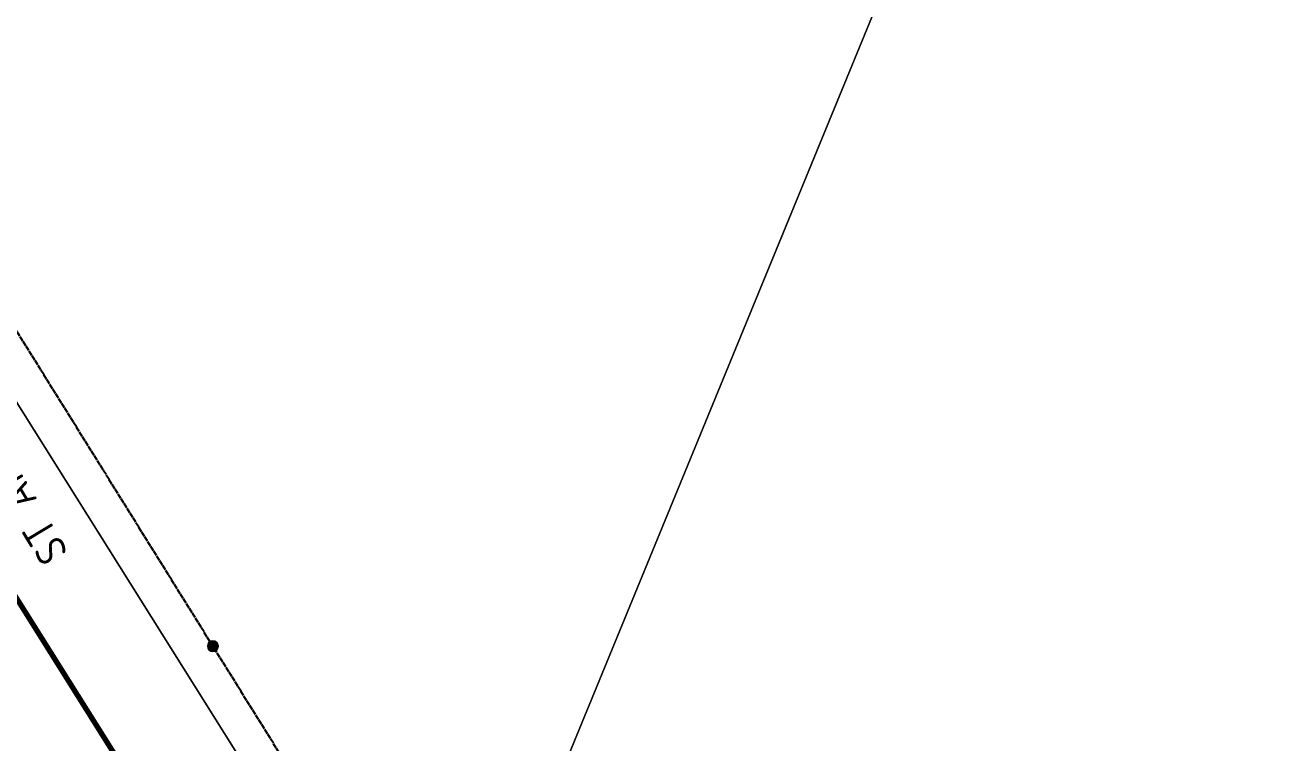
# Model space of a CAD drawing. Extents: x 294483 to 298733, y 6233899 to 6239242.
# Drawn here: x 297134.8 to 297382.7, y 6237065.7 to 6237206.2 of the extents above; entities that cross this region are included whole.
import ezdxf
from ezdxf.enums import TextEntityAlignment as Align

# ---------------------------------------------------------------- set-up
doc = ezdxf.new("R2010")
doc.units = 0
doc.linetypes.add('Cable Exist OH', pattern=[1, 1, 0])
doc.layers.add('Cadastre Land Parcels_SP_EXT', color=9, linetype='Continuous', lineweight=5)
doc.layers.add('Cadastre Roads_SP_EXT', color=94, linetype='Continuous', lineweight=15)
doc.layers.add('Mains_HV_EXT', color=1, linetype='Continuous', lineweight=25, true_color=0xff0000)
doc.layers.add('Notes', color=7, linetype='Continuous')
doc.layers.add('SupportsOH_SP_TR_HV_LV_SL_EXT', color=7, linetype='Continuous')
doc.styles.add('POLE_LABEL', font='arial.ttf')
doc.styles.get("Standard").update_dxf_attribs({"font": 'isocp.shx'})

# ---------------------------------------------------------------- blocks, each defined once
blk = doc.blocks.new('POLE_EXT')
blk.add_hatch(color=256).paths.add_polyline_path([(-1, 0, 1), (1, 0, 1)])
blk.add_lwpolyline([(-1, 0, 1), (1, 0, 1)], format="xyb", close=True)
for tag, height, flags, p in [('pNumber', 2.5, 8, (-17.84, 2.07)), ('OWNED_BY', 0.2, 9, (1.35, -0.4)), ('PARENT', 0.2, 9, (1.35, -0.6)), ('SPECIAL_USE', 0.2, 9, (1.35, -0.8)), ('STATE', 0.2, 9, (1.35, -1)), ('USAGE', 0.2, 9, (1.35, -1.2)), ('cLV', 0.2, 9, (1.35, -1.4)), ('hDepth', 0.2, 9, (1.35, -1.6)), ('hDia', 0.2, 9, (1.35, -1.8)), ('cHV', 0.2, 9, (1.35, -2)), ('LBRACKET', 0.2, 9, (1.35, -2.2)), ('LExisting', 0.2, 9, (1.35, -2.4)), ('LANTNUMBER', 0.2, 9, (1.35, -2.6)), ('LOther', 0.2, 9, (1.35, -2.8)), ('LRemove', 0.2, 9, (1.35, -3)), ('LEGEND', 0.2, 9, (1.35, -3.2)), ('cLinedev', 0.2, 9, (1.35, -3.4)), ('LOCATION', 0.2, 9, (1.35, -3.6)), ('pExisting', 0.2, 9, (1.35, -3.8)), ('PFNUMBER', 0.2, 9, (1.35, -4)), ('NEWPFNUMBER', 0.2, 9, (1.35, -4.2)), ('pFooting', 0.2, 9, (1.35, -4.4)), ('pNew', 0.2, 9, (1.35, -4.6)), ('pRelocate', 0.2, 9, (1.35, -5)), ('pRemove', 0.2, 9, (1.35, -5.2)), ('pReplace', 0.2, 9, (1.35, -5.4)), ('pStay', 0.2, 9, (1.35, -5.6)), ('pType', 0.2, 9, (1.35, -5.8)), ('cspan', 0.2, 9, (1.35, -6)), ('STREETNAME', 0.2, 9, (1.35, -6.2)), ('SUBURB', 0.2, 9, (1.35, -6.4)), ('NOTES', 0.2, 9, (1.35, -6.6)), ('MAINTAINED_BY', 0.2, 9, (1.36, -6.81)), ('OPERATED_BY', 0.2, 9, (1.36, -7.01))]:
    blk.add_attdef(tag, text='', height=height, dxfattribs=dict(flags=flags)).set_placement(p, align=Align.MIDDLE_LEFT)
at = {"style": 'POLE_LABEL'}
for tag, height, flags, p in [('ASSET_NUM', 2.5, 8, (2, 2)), ('STRUCTURE_PLANT_NUMBER', 0.2, 9, (1.35, 0.03)), ('STREET_CODE', 0.2, 9, (1.35, -0.2))]:
    blk.add_attdef(tag, text='', height=height, dxfattribs=dict(at, flags=flags)).set_placement(p, align=Align.MIDDLE_LEFT)
at = {"flags": 1}
blk.add_attdef('Z', (1.35, -7.33), '', height=0.2, dxfattribs=at)

msp = doc.modelspace()

# ---------------------------------------------------------------- linework, layer by layer
at = {"layer": 'Cadastre Land Parcels_SP_EXT', "linetype": 'Continuous'}
msp.add_lwpolyline([(297416.94511, 6237490.69837), (297362.0554, 6237357.161), (297215.64452, 6237000.94214), (297291.07537, 6236880.78575), (297296.41348, 6236879.39522), (297389.84625, 6237062.85208), (297544.17252, 6236851.83579), (297550.99604, 6236883.86688), (297676.31335, 6237066.3376), (297682.73575, 6237056.16451), (297683.03219, 6237056.5976), (297416.94511, 6237490.69837)], close=True, dxfattribs=at)
msp.add_lwpolyline([(297051.09834, 6237262.90568), (297215.64452, 6237000.94214), (297362.0554, 6237357.161)], dxfattribs=at)
at = {"layer": 'Cadastre Roads_SP_EXT', "linetype": 'Continuous'}
msp.add_lwpolyline([(296935.88669, 6237373.5099), (296991.31753, 6237308.97226), (297095.12526, 6237143.96194), (297121.06234, 6237113.03276), (297205.25295, 6236979.26209), (297278.31333, 6236863.16785), (297284.59663, 6236871.84142), (297291.07536, 6236880.78582), (297215.6445, 6237000.94213), (297051.0984, 6237262.90571), (296967.23797, 6237396.40978)], dxfattribs=at)
at = {"layer": 'Mains_HV_EXT', "linetype": 'Cable Exist OH'}
for p, q in [((297171.54427, 6237084.58656), (297118.12152, 6237170.31411)), ((297207.23716, 6237027.31016), (297171.54427, 6237084.58656))]:
    msp.add_line(p, q, dxfattribs=at)
at = {"layer": 'Notes', "lineweight": 70}
msp.add_line((297206.06814, 6236977.98996), (297121.17714, 6237112.91583), dxfattribs=at)

# ---------------------------------------------------------------- block references
at = {"layer": 'SupportsOH_SP_TR_HV_LV_SL_EXT', "zscale": 2}
msp.add_blockref('POLE_EXT', (297171.54424, 6237084.58654), dxfattribs=at)

# ---------------------------------------------------------------- texts
at = {"layer": 'Cadastre Roads_SP_EXT'}
msp.add_text('ST ANDREWS RD', height=6, rotation=121, dxfattribs=at).set_placement((297143.41445, 6237102.97578))

doc.saveas('drawing.dxf')
